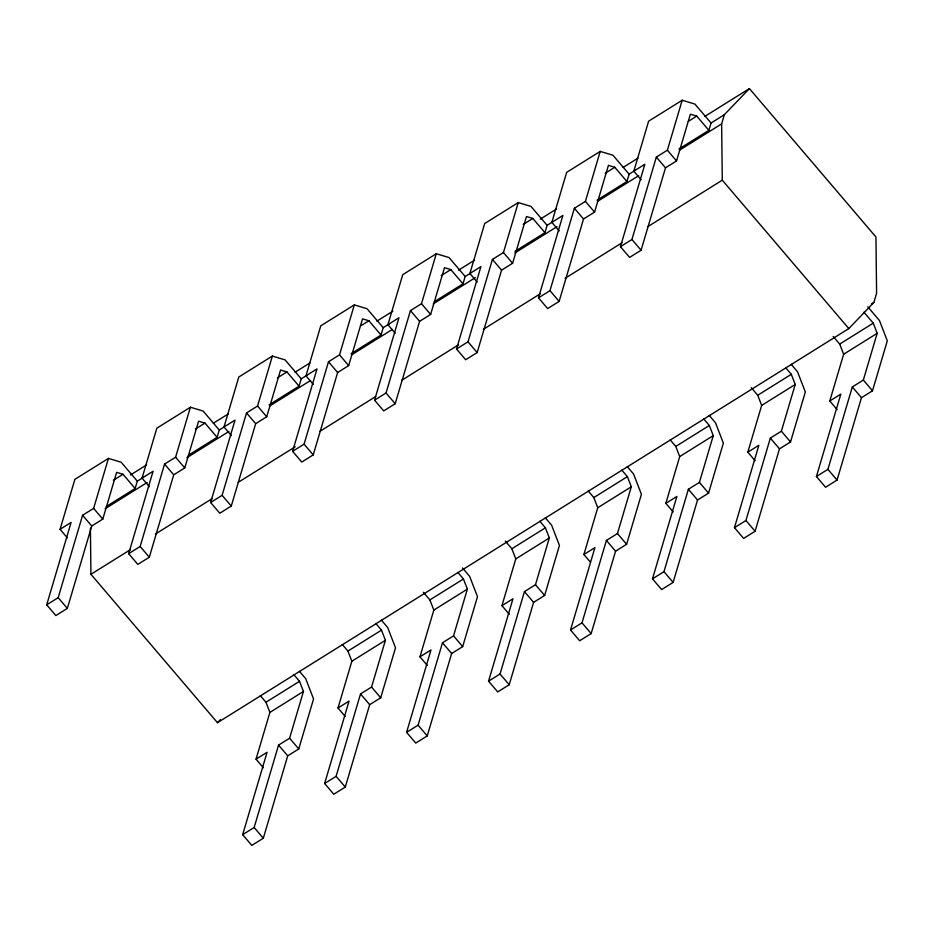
<?xml version="1.0" encoding="UTF-8"?>
<svg xmlns="http://www.w3.org/2000/svg" width="934" height="934" viewBox="0 0 934 934"><rect width="100%" height="100%" fill="white"/><g stroke="black" fill="none" stroke-linecap="round" stroke-linejoin="round"><path stroke-width="1.4" d="M67.4 537.914L60.068 529.321L74.872 479.352L108.437 458.396L121.163 462.225L137.31 481.162L135.138 488.505L106.371 506.462M135.138 488.505L122.996 474.262L116.633 472.347L102.787 519.106L91.754 525.994L67.341 608.396L55.853 615.564L46.7 604.823L71.101 522.433L60.068 529.321M46.7 604.823L58.188 597.655L82.589 515.264L93.633 508.376L108.437 458.396M149.358 486.742L142.038 478.15L156.842 428.181L190.396 407.236L203.122 411.053L219.28 430.002L217.097 437.334L188.341 455.29M217.097 437.334L204.966 423.102L198.603 421.187L184.745 467.946L173.712 474.834L149.312 557.224L137.823 564.393L128.659 553.664L153.071 471.261L142.038 478.15M128.659 553.664L140.147 546.483L164.559 464.093L175.592 457.205L190.396 407.236M231.317 435.583L223.997 426.99L238.8 377.021L272.366 356.064L285.092 359.894L301.238 378.83L299.067 386.174L269.097 404.877M299.067 386.174L286.925 371.93L280.562 370.016L266.715 416.774L255.683 423.662L231.27 506.065L219.782 513.233L210.629 502.492L235.029 420.102L223.997 426.99M210.629 502.492L222.117 495.324L246.518 412.933L257.562 406.045L272.366 356.064M313.287 384.411L305.967 375.818L320.759 325.849L354.325 304.904L367.05 308.722L383.197 327.671L381.025 335.002L351.067 353.706M381.025 335.002L368.895 320.771L362.532 318.856L348.674 365.614L337.641 372.503L313.24 454.893L301.752 462.061L292.587 451.332L317 368.93L305.967 375.818M292.587 451.332L304.075 444.152L328.488 361.762L339.521 354.873L354.325 304.904M263.365 767.76L256.033 759.167L269.891 712.409L265.968 702.251L260.364 695.678M395.245 333.251L387.925 324.658L402.729 274.689L436.283 253.733L449.021 257.562L465.167 276.499L462.995 283.843L434.228 301.799M299.429 671.312L305.71 678.679L313.555 698.982L298.752 748.951L287.719 755.839L263.306 838.242L251.818 845.41L242.665 834.669L267.077 752.279L256.033 759.167M462.995 283.843L450.853 269.599L444.491 267.684L430.644 314.443L419.599 321.331L395.199 403.733L383.711 410.902L374.557 400.161L398.958 317.77L387.925 324.658M242.665 834.669L254.153 827.501L278.554 745.099L289.598 738.21L303.445 691.452L299.522 681.306L293.918 674.733M374.557 400.161L386.046 392.992L410.446 310.602L421.491 303.713L436.283 253.733M345.323 716.588L338.003 707.995L351.849 661.237L347.927 651.091L342.323 644.518M477.216 282.08L469.884 273.487L484.688 223.518L518.253 202.573L530.979 206.391L547.126 225.339L544.954 232.671L514.996 251.374M381.387 620.141L387.668 627.508L395.514 647.811L380.71 697.791L369.677 704.68L345.276 787.07L333.788 794.239L324.623 783.509L349.036 701.107L338.003 707.995M544.954 232.671L532.824 218.439L526.461 216.525L512.603 263.283L501.57 270.171L477.157 352.562L465.669 359.73L456.516 349.001L480.928 266.599L469.884 273.487M324.623 783.509L336.112 776.329L360.524 693.939L371.557 687.05L385.415 640.292L381.492 630.135L375.888 623.562M456.516 349.001L468.004 341.821L492.416 259.43L503.449 252.542L518.253 202.573M427.282 665.428L419.961 656.836L433.82 610.077L429.885 599.92L423.359 592.261M559.174 230.92L551.854 222.327L566.658 172.358L600.212 151.401L612.938 155.231L629.096 174.168L626.924 181.511L596.954 200.215M462.458 567.93L469.639 576.348L477.484 596.651L462.68 646.62L451.647 653.508L427.235 735.91L415.747 743.079L406.594 732.338L430.994 649.947L419.961 656.836M626.924 181.511L614.782 167.268L608.419 165.353L594.573 212.111L583.528 219L559.127 301.402L547.639 308.57L538.486 297.829L562.887 215.439L551.854 222.327M406.594 732.338L418.082 725.169L442.483 642.767L453.527 635.879L467.374 589.12L463.451 578.975L457.847 572.402M538.486 297.829L549.974 290.661L574.375 208.27L585.408 201.382L600.212 151.401M509.252 614.257L501.932 605.664L515.778 558.906L511.855 548.76L505.317 541.09M641.144 179.748L633.812 171.155L648.616 121.186L682.182 100.242L694.908 104.059L711.054 123.008L708.883 130.34L678.925 149.043M545.316 517.81L551.597 525.177L559.443 545.479L544.639 595.46L533.606 602.348L509.205 684.739L497.717 691.907L488.552 681.178L512.964 598.776L501.932 605.664M708.883 130.34L696.752 116.108L690.378 114.193L676.531 160.952L665.498 167.84L641.086 250.23L629.598 257.399L620.445 246.669L644.857 164.267L633.812 171.155M488.552 681.178L500.04 673.998L524.453 591.607L535.486 584.719L549.332 537.961L545.409 527.803L539.817 521.23M620.445 246.669L631.933 239.489L656.345 157.099L667.378 150.211L682.182 100.242M590.3 562.023L583.89 554.504L597.737 507.746L593.814 497.588L588.222 491.015M627.286 466.65L633.567 474.017L641.413 494.319L626.609 544.288L615.564 551.177L591.164 633.579L579.675 640.747L570.522 630.006L594.923 547.616L583.89 554.504M848.819 328.581L722.286 180.169L721.632 123.895L724.352 114.707L749.418 88.59L875.94 236.991L876.594 293.276L873.874 302.464L848.819 328.581L217.47 722.694L90.937 574.293L90.4 528.119M570.522 630.006L582.01 622.838L606.411 540.436L617.456 533.548L631.302 486.789L627.379 476.644L621.775 470.071M673.181 511.925L665.86 503.333L679.707 456.574L675.784 446.429L670.18 439.856M709.245 415.478L715.526 422.845L723.371 443.148L708.567 493.129L697.535 500.017L673.122 582.407L661.634 589.576L652.481 578.846L676.893 496.444L665.86 503.333M652.481 578.846L663.969 571.666L688.381 489.276L699.414 482.388L713.261 435.629L709.338 425.472L703.734 418.899M755.139 460.766L747.819 452.173L761.665 405.414L757.743 395.257L751.205 387.598M791.215 364.318L797.484 371.685L805.341 391.988L790.538 441.957L779.493 448.845L755.092 531.248L743.604 538.416L734.451 527.675L758.852 445.284L747.819 452.173M734.451 527.675L745.939 520.507L770.34 438.104L781.373 431.216L795.231 384.458L791.308 374.312L785.704 367.739M837.109 409.594L829.777 401.001L843.635 354.243L839.713 344.097L833.175 336.427M867.791 306.831L879.454 320.514L887.3 340.817L872.496 390.797L861.463 397.686L837.051 480.076L825.563 487.244L816.409 476.515L840.822 394.113L829.777 401.001M816.409 476.515L827.898 469.335L852.31 386.945L863.343 380.056L877.189 333.298L873.267 323.141L863.927 312.189M217.47 722.694L220.471 719.565M113.411 480.251L122.996 474.262M195.381 429.08L204.966 423.102M277.34 377.92L286.925 371.93M360.501 326.001L368.895 320.771M441.268 275.588L450.853 269.599M523.227 224.417L532.824 218.439M605.197 173.257L614.782 167.268M688.358 121.338L696.752 116.108M130.445 474.986L146.545 464.934M213.384 423.207L228.246 413.937M295.097 372.199L309.948 362.929M376.799 321.203L392.887 311.15M458.501 270.195L474.589 260.154M540.202 219.186L556.29 209.146M623.141 167.419L638.004 158.138M704.843 116.411L749.418 88.59M137.31 481.162L143.357 477.391M219.28 430.002L224.113 426.978M301.238 378.83L307.286 375.059M383.197 327.671L389.256 323.888M465.167 276.499L470.012 273.487M547.126 225.339L551.971 222.315M629.096 174.168L635.143 170.397M711.054 123.008L724.352 114.707M105.133 508.738L147.233 482.469M186.847 457.73L228.935 431.461M269.786 405.963L310.637 380.453M351.488 354.955L392.338 329.457M433.189 303.947L475.278 277.678M514.891 252.951L556.991 226.67M597.842 201.172L638.693 175.674M679.543 150.164L721.632 123.895M90.937 574.293L130.55 549.566M155.313 534.108L212.252 498.558M238.252 482.329L295.202 446.779M319.953 431.321L375.666 396.553M401.667 380.325L458.606 344.774M483.368 329.317L540.307 293.766M565.07 278.32L622.009 242.77M648.009 226.542L722.286 180.169M871.399 304.005L873.874 302.464M265.968 702.251L299.522 681.306M347.927 651.091L381.492 630.135M429.885 599.92L463.451 578.975M511.855 548.76L545.409 527.803M593.814 497.588L627.379 476.644M675.784 446.429L709.338 425.472M757.743 395.257L791.308 374.312M839.713 344.097L873.267 323.141M269.891 712.409L303.445 691.452M351.849 661.237L385.415 640.292M433.82 610.077L467.374 589.12M515.778 558.906L549.332 537.961M597.737 507.746L631.302 486.789M679.707 456.574L713.261 435.629M761.665 405.414L795.231 384.458M843.635 354.243L877.189 333.298M667.378 150.211L676.531 160.952M863.343 380.056L872.496 390.797M656.345 157.099L665.498 167.84M852.31 386.945L861.463 397.686M631.933 239.489L641.086 250.23M827.898 469.335L837.051 480.076M585.408 201.382L594.573 212.111M781.373 431.216L790.538 441.957M574.375 208.27L583.528 219M770.34 438.104L779.493 448.845M549.974 290.661L559.127 301.402M745.939 520.507L755.092 531.248M503.449 252.542L512.603 263.283M699.414 482.388L708.567 493.129M492.416 259.43L501.57 270.171M688.381 489.276L697.535 500.017M468.004 341.821L477.157 352.562M663.969 571.666L673.122 582.407M421.491 303.713L430.644 314.443M617.456 533.548L626.609 544.288M410.446 310.602L419.599 321.331M606.411 540.436L615.564 551.177M386.046 392.992L395.199 403.733M582.01 622.838L591.164 633.579M339.521 354.873L348.674 365.614M535.486 584.719L544.639 595.46M328.488 361.762L337.641 372.503M524.453 591.607L533.606 602.348M304.075 444.152L313.24 454.893M500.04 673.998L509.205 684.739M257.562 406.045L266.715 416.774M453.527 635.879L462.68 646.62M246.518 412.933L255.683 423.662M442.483 642.767L451.647 653.508M222.117 495.324L231.27 506.065M418.082 725.169L427.235 735.91M175.592 457.205L184.745 467.946M371.557 687.05L380.71 697.791M164.559 464.093L173.712 474.834M360.524 693.939L369.677 704.68M140.147 546.483L149.312 557.224M336.112 776.329L345.276 787.07M93.633 508.376L102.787 519.106M289.598 738.21L298.752 748.951M82.589 515.264L91.754 525.994M278.554 745.099L287.719 755.839M58.188 597.655L67.341 608.396M254.153 827.501L263.306 838.242"/></g></svg>
